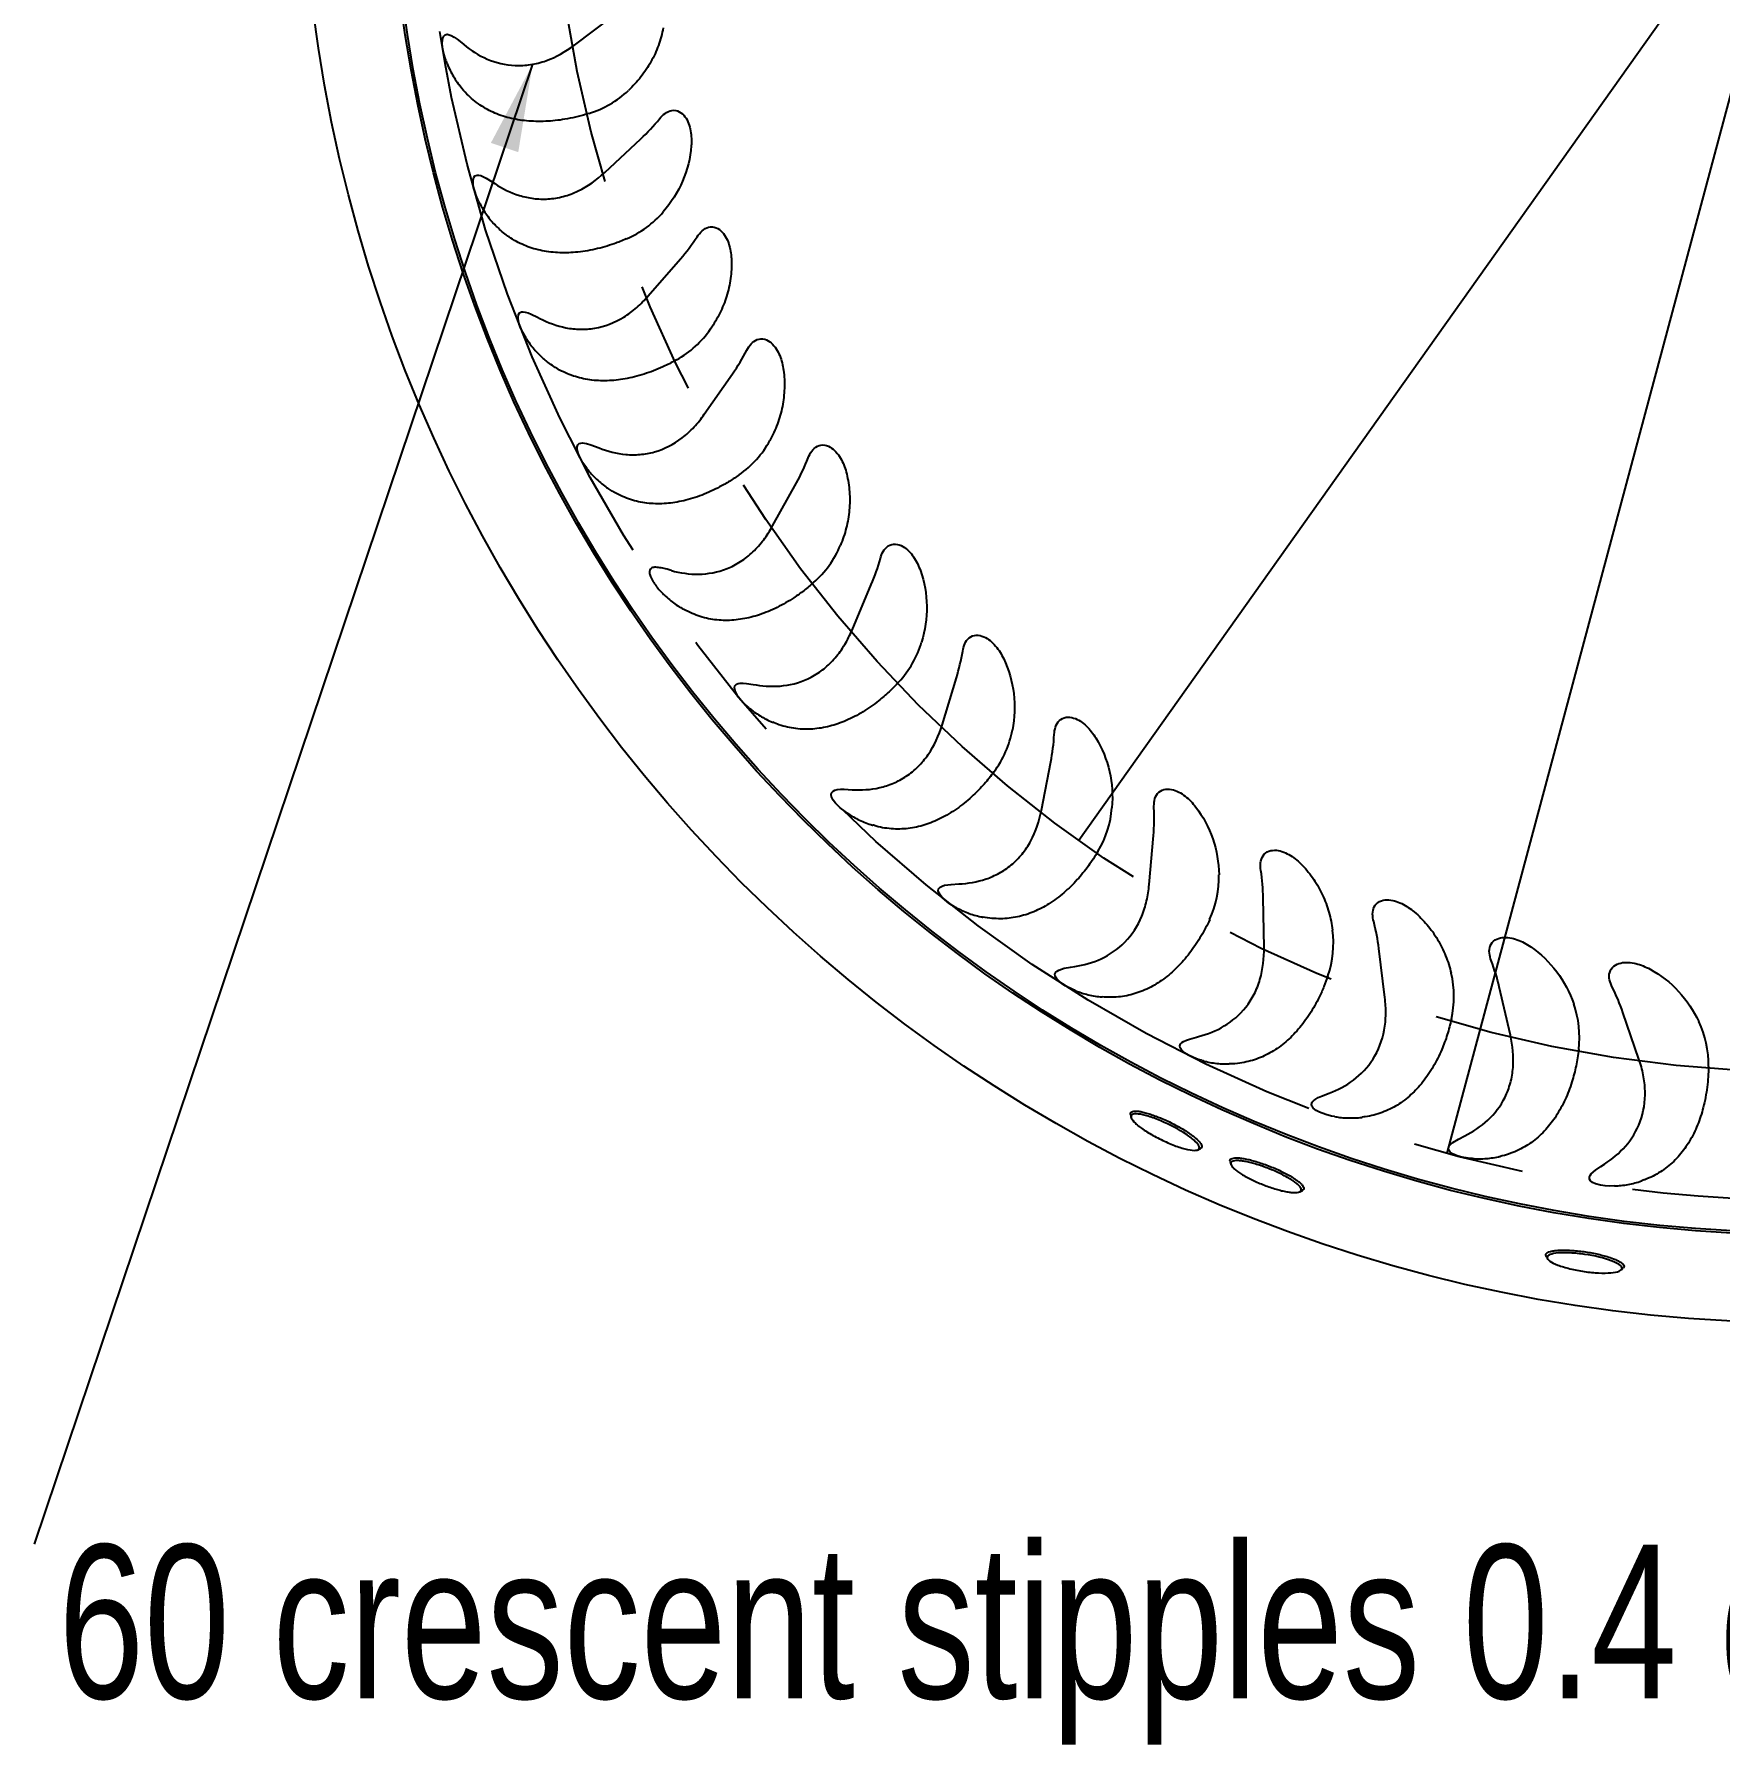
# Model space of a CAD drawing. Header units: millimetres. Extents: x 10 to 459, y 8 to 584.
# Drawn here: x 287.37 to 325.78, y 151.64 to 190.61 of the extents above; entities that cross this region are included whole.
import ezdxf

# ---------------------------------------------------------------- set-up
doc = ezdxf.new("R2010")
doc.units = ezdxf.units.MM
doc.linetypes.add('CENTERX2', pattern=[20.32, 12.7, -2.54, 2.54, -2.54])
for name, color, linetype in [('CENTERLINE', 4, 'CENTERX2'), ('DIMENSIONS', 2, 'Continuous'), ('TEXT', 2, 'Continuous')]:
    doc.layers.add(name, color=color, linetype=linetype)
doc.layers.add('OUTLINE', color=7, linetype='Continuous', lineweight=25)
doc.styles.add('SLDTEXTSTYLE0', font='TXT', dxfattribs={"width": 0.75})
doc.dimstyles.new('SLDDIMSTYLE12', dxfattribs={"dimtxt": 0.18, "dimasz": 2, "dimexe": 0, "dimexo": 0.0625, "dimgap": 0, "dimtad": 0, "dimtih": 1, "dimtoh": 1, "dimdec": 0, "dimrnd": 1e-09, "dimzin": 0, "dimdsep": 46, "dimtxsty": 'Standard', "dimsah": 1, "dimcen": 0.09, "dimadec": 0, "dimazin": 0, "dimtfac": 2, "dimtdec": 0, "dimtofl": 0, "dimtmove": 0, "dimatfit": 3, "dimfxl": 0, "dimfrac": 2, "dimtolj": 1, "dimtzin": 0, "dimarcsym": 0})
doc.dimstyles.new('SLDDIMSTYLE13', dxfattribs={"dimtxt": 3.5, "dimasz": 2, "dimexe": 0, "dimexo": 0.0625, "dimgap": 0.875, "dimtad": 1, "dimrnd": 1e-09, "dimzin": 12, "dimdsep": 46, "dimtxsty": 'SLDTEXTSTYLE0', "dimblk1": 'NONE', "dimsah": 1, "dimcen": 0, "dimadec": 0, "dimazin": 3, "dimtfac": 1, "dimtmove": 0, "dimatfit": 3, "dimldrblk": 'NONE', "dimfxl": 0, "dimfrac": 2, "dimtolj": 1, "dimtzin": 12, "dimarcsym": 0})

# ---------------------------------------------------------------- blocks, each defined once
blk = doc.blocks.new('_D_27')
at = {"layer": 'DIMENSIONS'}
for q in [(343.366, 253.971), (319.558, 165.118)]:
    blk.add_line((335.842, 225.89), q, dxfattribs=at)
blk.add_solid([(335.842, 225.89), (336.843, 227.693), (335.877, 227.951)], dxfattribs=at)
at = {"layer": 'DIMENSIONS', "char_height": 3.5, "attachment_point": 1, "rotation": 75, "style": 'SLDTEXTSTYLE0'}
for s, insert in [('62,92', (335.59, 242.366)), ('%%c', (334.225, 237.273))]:
    blk.add_mtext(s, dxfattribs=dict(at, insert=insert))
blk = doc.blocks.new('_None')
blk = doc.blocks.new('_D_28')
at = {"layer": 'DIMENSIONS'}
for q in [(360.955, 242.313), (311.173, 172.241)]:
    blk.add_line((344.228, 218.768), q, dxfattribs=at)
blk.add_solid([(344.228, 218.768), (345.794, 220.108), (344.978, 220.688)], dxfattribs=at)
at = {"layer": 'DIMENSIONS', "char_height": 3.5, "attachment_point": 1, "rotation": 54.6082, "style": 'SLDTEXTSTYLE0'}
for s, insert in [('57,07', (349.624, 234.145)), ('%%c', (346.569, 229.846))]:
    blk.add_mtext(s, dxfattribs=dict(at, insert=insert))

msp = doc.modelspace()

# ---------------------------------------------------------------- linework, layer by layer
at = {"layer": 'CENTERLINE'}
for radius in [31.458, 28.537]:
    msp.add_circle((327.7, 195.504), radius, dxfattribs=at)
at = {"layer": 'OUTLINE'}
for p, q in [((299.677, 190.358), (300.574, 191.034)), ((297.051, 189.453), (297.06, 189.441)), ((297.051, 189.453), (297.055, 189.447)), ((300.368, 187.456), (301.19, 188.223)), ((297.851, 186.282), (297.861, 186.271)), ((297.851, 186.282), (297.856, 186.277)), ((301.359, 184.644), (302.096, 185.491)), ((298.979, 183.213), (298.99, 183.203)), ((298.979, 183.213), (298.984, 183.208)), ((302.638, 181.95), (303.283, 182.87)), ((300.421, 180.278), (300.433, 180.269)), ((300.421, 180.278), (300.427, 180.274)), ((304.193, 179.404), (304.737, 180.387)), ((306.004, 177.035), (306.443, 178.069)), ((302.162, 177.51), (302.175, 177.502)), ((302.162, 177.51), (302.168, 177.506)), ((308.054, 174.869), (308.382, 175.943)), ((304.183, 174.939), (304.196, 174.933)), ((304.183, 174.939), (304.189, 174.936)), ((310.318, 172.928), (310.533, 174.031)), ((306.461, 172.593), (306.475, 172.589)), ((306.461, 172.593), (306.468, 172.591)), ((312.773, 171.235), (312.871, 172.354)), ((315.392, 169.807), (315.372, 170.931)), ((308.972, 170.498), (308.987, 170.496)), ((308.972, 170.498), (308.979, 170.497)), ((318.145, 168.662), (318.008, 169.777)), ((321.004, 167.81), (320.751, 168.905)), ((311.689, 168.678), (311.704, 168.677)), ((311.689, 168.678), (311.696, 168.677)), ((323.935, 167.262), (323.569, 168.324)), ((314.58, 167.151), (314.596, 167.151)), ((314.58, 167.151), (314.588, 167.151)), ((317.616, 165.935), (317.63, 165.937)), ((317.616, 165.935), (317.623, 165.936)), ((320.762, 165.043), (320.776, 165.046)), ((320.762, 165.043), (320.769, 165.045)), ((323.984, 164.485), (323.998, 164.489)), ((323.984, 164.485), (323.991, 164.487))]:
    msp.add_line(p, q, dxfattribs=at)
at = {"layer": 'OUTLINE', "flags": 128}
for points in [[(296.756, 189.998), (296.727, 190.079), (296.697, 190.189), (296.675, 190.305), (296.667, 190.412), (296.67, 190.463), (296.679, 190.513), (296.701, 190.561), (296.733, 190.592), (296.783, 190.603), (296.826, 190.595), (296.872, 190.577), (296.94, 190.538), (297.008, 190.49), (297.148, 190.378), (297.158, 190.369), (297.158, 190.369)], [(297.504, 186.79), (297.476, 186.844), (297.438, 186.934), (297.406, 187.028), (297.383, 187.115), (297.369, 187.205), (297.368, 187.279), (297.384, 187.341), (297.412, 187.379), (297.459, 187.397), (297.5, 187.396), (297.544, 187.386), (297.607, 187.36), (297.671, 187.326), (297.805, 187.243), (297.862, 187.205), (297.862, 187.205)], [(298.58, 183.682), (298.503, 183.813), (298.445, 183.939), (298.422, 184.004), (298.404, 184.071), (298.394, 184.149), (298.403, 184.218), (298.428, 184.258), (298.473, 184.281), (298.514, 184.284), (298.56, 184.277), (298.627, 184.257), (298.696, 184.229), (298.841, 184.158), (298.893, 184.131), (298.893, 184.131)], [(299.97, 180.708), (299.952, 180.73), (299.872, 180.844), (299.801, 180.971), (299.763, 181.061), (299.741, 181.152), (299.742, 181.21), (299.76, 181.254), (299.79, 181.28), (299.859, 181.295), (299.953, 181.282), (300.056, 181.252), (300.24, 181.182), (300.24, 181.182)], [(303.662, 175.259), (303.568, 175.34), (303.461, 175.452), (303.413, 175.513), (303.371, 175.578), (303.338, 175.649), (303.325, 175.716), (303.336, 175.763), (303.371, 175.798), (303.409, 175.814), (303.454, 175.822), (303.523, 175.824), (303.596, 175.819), (303.753, 175.797), (303.818, 175.786), (303.818, 175.786)], [(305.902, 172.861), (305.846, 172.9), (305.735, 172.988), (305.629, 173.092), (305.575, 173.162), (305.536, 173.236), (305.526, 173.287), (305.535, 173.33), (305.571, 173.368), (305.613, 173.387), (305.662, 173.399), (305.742, 173.406), (305.827, 173.407), (306.01, 173.398), (306.01, 173.398)], [(308.386, 170.708), (308.365, 170.718), (308.217, 170.809), (308.115, 170.888), (308.068, 170.932), (308.025, 170.979), (307.987, 171.038), (307.969, 171.096), (307.976, 171.139), (308.012, 171.18), (308.056, 171.204), (308.109, 171.22), (308.266, 171.242), (308.439, 171.252), (308.439, 171.252)], [(311.09, 168.823), (311.019, 168.851), (310.863, 168.932), (310.791, 168.979), (310.722, 169.033), (310.668, 169.089), (310.634, 169.149), (310.628, 169.197), (310.649, 169.242), (310.678, 169.268), (310.716, 169.29), (310.841, 169.33), (310.984, 169.357), (311.08, 169.371), (311.08, 169.371)], [(313.966, 167.234), (313.894, 167.255), (313.782, 167.296), (313.671, 167.348), (313.581, 167.403), (313.508, 167.47), (313.479, 167.516), (313.472, 167.561), (313.49, 167.607), (313.52, 167.637), (313.558, 167.663), (313.623, 167.694), (313.695, 167.719), (313.854, 167.764), (313.902, 167.777), (313.902, 167.777)], [(316.996, 165.953), (316.932, 165.964), (316.796, 165.999), (316.657, 166.05), (316.578, 166.092), (316.512, 166.144), (316.48, 166.187), (316.471, 166.23), (316.487, 166.279), (316.516, 166.313), (316.555, 166.344), (316.625, 166.384), (316.703, 166.419), (316.874, 166.486), (316.876, 166.487), (316.876, 166.487)], [(320.142, 164.996), (320.039, 165.005), (319.897, 165.03), (319.789, 165.06), (319.689, 165.104), (319.634, 165.142), (319.6, 165.187), (319.592, 165.228), (319.612, 165.283), (319.648, 165.324), (319.696, 165.363), (319.825, 165.441), (319.969, 165.514), (319.969, 165.514)], [(323.374, 164.373), (323.267, 164.371), (323.163, 164.377), (323.056, 164.391), (322.947, 164.419), (322.872, 164.452), (322.827, 164.487), (322.804, 164.528), (322.805, 164.577), (322.821, 164.613), (322.847, 164.648), (322.944, 164.735), (323.063, 164.817), (323.146, 164.87), (323.146, 164.87)]]:
    msp.add_lwpolyline(points, dxfattribs=at)
at = {"layer": 'OUTLINE'}
for radius in [34.25, 32.247, 32.197]:
    msp.add_circle((327.7, 195.504), radius, dxfattribs=at)
for centre, start, end in [((313.438, 166.211), 190.9772, 194.4284), ((313.438, 166.211), 293.6887, 297.1742), ((315.688, 165.218), 195.2919, 198.7106), ((315.688, 165.218), 298.0234, 301.4698), ((322.798, 163.294), 208.2586, 211.7156), ((322.798, 163.294), 311.0463, 314.424)]:
    msp.add_arc(centre, 1.11, start, end, dxfattribs=at)
for centre, major_axis in [((298.718, 191.809), (-1.996, 2.649)), ((299.263, 188.8), (-2.262, 2.426)), ((300.12, 185.864), (-2.503, 2.176)), ((301.278, 183.034), (-2.717, 1.903)), ((302.727, 180.341), (-2.901, 1.608)), ((304.449, 177.813), (-3.053, 1.296)), ((306.425, 175.48), (-3.172, 0.97)), ((308.635, 173.366), (-3.256, 0.633)), ((311.053, 171.494), (-3.304, 0.289)), ((313.654, 169.885), (-3.317, -0.058)), ((316.409, 168.558), (-3.292, -0.404)), ((319.288, 167.525), (-3.232, -0.746)), ((322.258, 166.799), (-3.136, -1.08))]:
    msp.add_ellipse(centre, major_axis=major_axis, ratio=0.829038, start_param=2.853435, end_param=3.235153, dxfattribs=at)
for points, knots in [([(301.701, 190.752), (301.677, 190.616), (301.64, 190.481), (301.546, 190.222), (301.489, 190.097), (301.354, 189.857), (301.276, 189.741), (301.105, 189.523), (301.011, 189.421), (300.911, 189.326)], [0, 0, 0, 0, 0.25, 0.25, 0.5, 0.5, 0.75, 0.75, 1, 1, 1, 1]), ([(297.158, 190.369), (297.318, 190.237), (297.496, 190.123), (297.89, 189.955), (298.101, 189.902), (298.447, 189.888), (298.563, 189.894), (298.796, 189.931), (298.915, 189.961), (299.259, 190.083), (299.479, 190.209), (299.677, 190.358)], [0, 0, 0, 0, 0.25, 0.25, 0.5, 0.5, 0.625, 0.625, 0.75, 0.75, 1, 1, 1, 1]), ([(296.756, 189.998), (296.77, 189.962), (296.801, 189.876), (296.864, 189.745), (296.942, 189.608), (297.007, 189.509), (297.048, 189.457), (297.056, 189.447)], [0, 0, 0, 0, 0.183037, 0.435224, 0.686683, 0.937577, 1, 1, 1, 1]), ([(300.008, 188.799), (299.927, 188.775), (299.765, 188.728), (299.527, 188.677), (299.298, 188.642), (299.077, 188.622), (298.857, 188.616), (298.642, 188.625), (298.438, 188.648), (298.241, 188.685), (298.05, 188.738), (297.867, 188.806), (297.693, 188.89), (297.527, 188.99), (297.371, 189.106), (297.22, 189.249), (297.116, 189.36), (297.066, 189.434), (297.061, 189.442)], [0, 0, 0, 0, 0.07128, 0.143199, 0.207051, 0.270904, 0.336708, 0.402511, 0.4649, 0.52729, 0.591404, 0.655517, 0.719512, 0.783508, 0.849366, 0.915219, 0.991017, 1, 1, 1, 1]), ([(301.619, 188.681), (301.656, 188.726), (301.697, 188.767), (301.791, 188.835), (301.844, 188.861), (301.958, 188.878), (302.017, 188.867), (302.12, 188.813), (302.163, 188.773), (302.268, 188.632), (302.306, 188.519), (302.346, 188.292), (302.349, 188.175), (302.34, 188.06)], [0, 0, 0, 0, 0.125, 0.125, 0.25, 0.25, 0.375, 0.375, 0.5, 0.5, 0.75, 0.75, 1, 1, 1, 1]), ([(302.34, 188.06), (302.32, 187.787), (302.252, 187.514), (302.035, 187.008), (301.883, 186.77), (301.703, 186.56)], [0, 0, 0, 0, 0.5, 0.5, 1, 1, 1, 1]), ([(297.862, 187.205), (298.035, 187.09), (298.224, 186.995), (298.531, 186.901), (298.637, 186.878), (298.855, 186.85), (298.969, 186.846), (299.196, 186.861), (299.31, 186.88), (299.54, 186.941), (299.654, 186.983), (299.982, 187.14), (300.187, 187.288), (300.368, 187.456)], [0, 0, 0, 0, 0.25, 0.25, 0.375, 0.375, 0.5, 0.5, 0.625, 0.625, 0.75, 0.75, 1, 1, 1, 1]), ([(297.503, 186.79), (297.52, 186.757), (297.56, 186.676), (297.635, 186.554), (297.727, 186.425), (297.802, 186.333), (297.848, 186.286), (297.857, 186.277)], [0, 0, 0, 0, 0.177623, 0.431406, 0.684459, 0.936942, 1, 1, 1, 1]), ([(300.861, 185.941), (300.77, 185.904), (300.608, 185.838), (300.371, 185.763), (300.15, 185.706), (299.927, 185.663), (299.708, 185.636), (299.497, 185.625), (299.293, 185.628), (299.093, 185.646), (298.897, 185.681), (298.709, 185.731), (298.528, 185.798), (298.354, 185.882), (298.199, 185.977), (298.063, 186.079), (297.954, 186.174), (297.89, 186.243), (297.862, 186.272)], [0, 0, 0, 0, 0.083086, 0.147846, 0.212604, 0.279405, 0.346202, 0.408554, 0.470905, 0.535003, 0.599099, 0.662665, 0.726223, 0.79158, 0.85693, 0.909061, 0.96119, 1, 1, 1, 1]), ([(302.475, 185.992), (302.507, 186.04), (302.544, 186.086), (302.63, 186.164), (302.68, 186.195), (302.792, 186.223), (302.852, 186.218), (302.959, 186.176), (303.006, 186.14), (303.126, 186.012), (303.175, 185.903), (303.239, 185.681), (303.254, 185.565), (303.258, 185.45)], [0, 0, 0, 0, 0.125, 0.125, 0.25, 0.25, 0.375, 0.375, 0.5, 0.5, 0.75, 0.75, 1, 1, 1, 1]), ([(303.258, 185.45), (303.261, 185.313), (303.254, 185.176), (303.217, 184.903), (303.186, 184.766), (303.104, 184.503), (303.053, 184.375), (302.931, 184.127), (302.859, 184.005), (302.781, 183.891)], [0, 0, 0, 0, 0.25, 0.25, 0.5, 0.5, 0.75, 0.75, 1, 1, 1, 1]), ([(298.893, 184.131), (299.077, 184.036), (299.276, 183.961), (299.59, 183.899), (299.697, 183.887), (299.918, 183.882), (300.031, 183.89), (300.368, 183.948), (300.595, 184.035), (300.905, 184.225), (301.005, 184.3), (301.191, 184.462), (301.278, 184.55), (301.359, 184.644)], [0, 0, 0, 0, 0.25, 0.25, 0.375, 0.375, 0.5, 0.5, 0.75, 0.75, 0.875, 0.875, 1, 1, 1, 1]), ([(298.579, 183.681), (298.599, 183.65), (298.647, 183.574), (298.735, 183.46), (298.84, 183.342), (298.924, 183.258), (298.975, 183.217), (298.985, 183.208)], [0, 0, 0, 0, 0.177556, 0.431351, 0.684396, 0.936907, 1, 1, 1, 1]), ([(303.608, 183.407), (303.634, 183.459), (303.666, 183.508), (303.743, 183.594), (303.79, 183.63), (303.898, 183.67), (303.958, 183.672), (304.069, 183.641), (304.12, 183.611), (304.252, 183.495), (304.312, 183.393), (304.4, 183.179), (304.427, 183.065), (304.442, 182.95)], [0, 0, 0, 0, 0.125, 0.125, 0.25, 0.25, 0.375, 0.375, 0.5, 0.5, 0.75, 0.75, 1, 1, 1, 1]), ([(302.007, 183.188), (301.919, 183.141), (301.764, 183.057), (301.533, 182.958), (301.32, 182.878), (301.102, 182.813), (300.888, 182.763), (300.679, 182.73), (300.476, 182.712), (300.275, 182.71), (300.077, 182.724), (299.885, 182.755), (299.698, 182.803), (299.516, 182.869), (299.353, 182.948), (299.208, 183.035), (299.091, 183.117), (299.02, 183.178), (298.991, 183.204)], [0, 0, 0, 0, 0.084754, 0.149486, 0.214218, 0.280987, 0.347758, 0.410105, 0.472455, 0.53655, 0.600646, 0.664223, 0.727796, 0.793163, 0.858527, 0.910271, 0.962014, 1, 1, 1, 1]), ([(304.442, 182.95), (304.461, 182.814), (304.468, 182.677), (304.459, 182.402), (304.443, 182.263), (304.389, 181.992), (304.351, 181.86), (304.256, 181.6), (304.197, 181.472), (304.131, 181.35)], [0, 0, 0, 0, 0.25, 0.25, 0.5, 0.5, 0.75, 0.75, 1, 1, 1, 1]), ([(300.24, 181.182), (300.432, 181.107), (300.638, 181.053), (300.956, 181.024), (301.064, 181.023), (301.285, 181.042), (301.396, 181.062), (301.724, 181.154), (301.941, 181.264), (302.229, 181.485), (302.321, 181.57), (302.49, 181.751), (302.567, 181.848), (302.638, 181.95)], [0, 0, 0, 0, 0.25, 0.25, 0.375, 0.375, 0.5, 0.5, 0.75, 0.75, 0.875, 0.875, 1, 1, 1, 1]), ([(305.004, 180.955), (305.025, 181.009), (305.051, 181.062), (305.119, 181.155), (305.162, 181.196), (305.266, 181.247), (305.325, 181.255), (305.439, 181.236), (305.492, 181.211), (305.636, 181.11), (305.707, 181.014), (305.816, 180.811), (305.855, 180.701), (305.882, 180.588)], [0, 0, 0, 0, 0.125, 0.125, 0.25, 0.25, 0.375, 0.375, 0.5, 0.5, 0.75, 0.75, 1, 1, 1, 1]), ([(299.97, 180.708), (299.995, 180.677), (300.052, 180.604), (300.153, 180.498), (300.27, 180.392), (300.362, 180.317), (300.417, 180.281), (300.428, 180.274)], [0, 0, 0, 0, 0.187647, 0.438464, 0.688577, 0.938142, 1, 1, 1, 1]), ([(303.435, 180.57), (303.363, 180.52), (303.217, 180.421), (303, 180.297), (302.789, 180.193), (302.585, 180.106), (302.378, 180.034), (302.171, 179.978), (301.97, 179.938), (301.771, 179.914), (301.574, 179.907), (301.378, 179.917), (301.187, 179.944), (301, 179.99), (300.816, 180.054), (300.631, 180.144), (300.504, 180.216), (300.438, 180.266), (300.434, 180.27)], [0, 0, 0, 0, 0.074372, 0.149473, 0.21324, 0.277008, 0.342719, 0.40843, 0.470834, 0.53324, 0.597365, 0.661491, 0.72553, 0.789573, 0.855481, 0.921383, 0.994155, 1, 1, 1, 1]), ([(305.882, 180.588), (305.914, 180.454), (305.936, 180.319), (305.956, 180.045), (305.954, 179.905), (305.929, 179.629), (305.905, 179.493), (305.838, 179.226), (305.793, 179.093), (305.74, 178.964)], [0, 0, 0, 0, 0.25, 0.25, 0.5, 0.5, 0.75, 0.75, 1, 1, 1, 1]), ([(301.887, 178.391), (302.086, 178.335), (302.297, 178.303), (302.723, 178.31), (302.944, 178.349), (303.261, 178.475), (303.366, 178.529), (303.565, 178.658), (303.658, 178.732), (303.834, 178.9), (303.917, 178.993), (304.065, 179.191), (304.132, 179.295), (304.193, 179.404)], [0, 0, 0, 0, 0.25, 0.25, 0.5, 0.5, 0.625, 0.625, 0.75, 0.75, 0.875, 0.875, 1, 1, 1, 1]), ([(306.649, 178.663), (306.665, 178.718), (306.685, 178.773), (306.743, 178.873), (306.781, 178.919), (306.879, 178.98), (306.937, 178.994), (307.052, 178.988), (307.108, 178.968), (307.262, 178.883), (307.342, 178.794), (307.472, 178.604), (307.522, 178.498), (307.561, 178.389)], [0, 0, 0, 0, 0.125, 0.125, 0.25, 0.25, 0.375, 0.375, 0.5, 0.5, 0.75, 0.75, 1, 1, 1, 1]), ([(301.887, 178.391), (301.855, 178.4), (301.776, 178.421), (301.656, 178.451), (301.554, 178.466), (301.485, 178.462), (301.441, 178.451), (301.404, 178.424), (301.386, 178.376), (301.391, 178.31), (301.415, 178.242), (301.449, 178.174), (301.495, 178.097), (301.561, 178.009), (301.624, 177.933), (301.664, 177.895), (301.674, 177.886)], [0, 0, 0, 0, 0.089855, 0.214879, 0.341586, 0.3912, 0.441809, 0.500498, 0.559716, 0.610507, 0.676906, 0.72806, 0.780564, 0.873747, 0.969229, 1, 1, 1, 1]), ([(305.129, 178.115), (305.057, 178.054), (304.912, 177.931), (304.697, 177.779), (304.491, 177.652), (304.298, 177.548), (304.099, 177.457), (303.9, 177.382), (303.703, 177.325), (303.508, 177.283), (303.313, 177.258), (303.118, 177.251), (302.925, 177.261), (302.734, 177.29), (302.545, 177.339), (302.358, 177.408), (302.236, 177.47), (302.175, 177.502)], [0, 0, 0, 0, 0.080157, 0.161228, 0.224845, 0.288461, 0.354005, 0.419551, 0.481985, 0.544424, 0.60858, 0.672738, 0.736855, 0.800974, 0.866978, 0.932979, 1, 1, 1, 1]), ([(307.561, 178.389), (307.654, 178.129), (307.702, 177.857), (307.709, 177.301), (307.668, 177.027), (307.589, 176.759)], [0, 0, 0, 0, 0.5, 0.5, 1, 1, 1, 1]), ([(301.673, 177.886), (301.699, 177.859), (301.762, 177.794), (301.872, 177.701), (301.999, 177.608), (302.099, 177.543), (302.157, 177.513), (302.169, 177.507)], [0, 0, 0, 0, 0.17818, 0.431648, 0.684365, 0.93655, 1, 1, 1, 1]), ([(303.818, 175.786), (304.021, 175.752), (304.234, 175.742), (304.657, 175.793), (304.873, 175.855), (305.175, 176.014), (305.274, 176.079), (305.457, 176.227), (305.543, 176.311), (305.7, 176.496), (305.773, 176.597), (305.9, 176.809), (305.956, 176.92), (306.004, 177.035)], [0, 0, 0, 0, 0.25, 0.25, 0.5, 0.5, 0.625, 0.625, 0.75, 0.75, 0.875, 0.875, 1, 1, 1, 1]), ([(308.525, 176.554), (308.534, 176.612), (308.549, 176.668), (308.596, 176.774), (308.63, 176.823), (308.72, 176.894), (308.777, 176.915), (308.892, 176.92), (308.95, 176.906), (309.111, 176.837), (309.2, 176.758), (309.349, 176.582), (309.41, 176.481), (309.46, 176.378)], [0, 0, 0, 0, 0.125, 0.125, 0.25, 0.25, 0.375, 0.375, 0.5, 0.5, 0.75, 0.75, 1, 1, 1, 1]), ([(309.46, 176.378), (309.58, 176.128), (309.656, 175.864), (309.722, 175.31), (309.71, 175.035), (309.658, 174.76)], [0, 0, 0, 0, 0.5, 0.5, 1, 1, 1, 1]), ([(307.071, 175.851), (306.998, 175.776), (306.851, 175.623), (306.635, 175.439), (306.435, 175.289), (306.253, 175.169), (306.064, 175.062), (305.873, 174.971), (305.684, 174.898), (305.494, 174.84), (305.302, 174.8), (305.109, 174.777), (304.916, 174.772), (304.723, 174.786), (304.53, 174.821), (304.354, 174.869), (304.244, 174.914), (304.197, 174.934)], [0, 0, 0, 0, 0.088914, 0.179086, 0.242487, 0.305889, 0.371194, 0.436498, 0.498996, 0.561493, 0.625707, 0.689919, 0.75415, 0.818382, 0.884524, 0.950658, 1, 1, 1, 1]), ([(303.661, 175.259), (303.689, 175.236), (303.757, 175.179), (303.874, 175.099), (304.011, 175.019), (304.117, 174.965), (304.178, 174.941), (304.19, 174.937)], [0, 0, 0, 0, 0.171983, 0.427501, 0.682263, 0.936488, 1, 1, 1, 1]), ([(310.611, 174.654), (310.614, 174.712), (310.623, 174.77), (310.659, 174.88), (310.687, 174.932), (310.77, 175.012), (310.824, 175.038), (310.938, 175.056), (310.997, 175.048), (311.164, 174.996), (311.261, 174.927), (311.428, 174.767), (311.499, 174.674), (311.559, 174.576)], [0, 0, 0, 0, 0.125, 0.125, 0.25, 0.25, 0.375, 0.375, 0.5, 0.5, 0.75, 0.75, 1, 1, 1, 1]), ([(306.01, 173.398), (306.216, 173.385), (306.427, 173.397), (306.74, 173.469), (306.844, 173.502), (307.047, 173.587), (307.146, 173.64), (307.336, 173.766), (307.427, 173.841), (307.594, 174.007), (307.67, 174.099), (307.877, 174.401), (307.981, 174.631), (308.054, 174.869)], [0, 0, 0, 0, 0.25, 0.25, 0.375, 0.375, 0.5, 0.5, 0.625, 0.625, 0.75, 0.75, 1, 1, 1, 1]), ([(311.559, 174.576), (311.705, 174.339), (311.808, 174.085), (311.931, 173.542), (311.948, 173.266), (311.926, 172.988)], [0, 0, 0, 0, 0.5, 0.5, 1, 1, 1, 1]), ([(309.238, 173.803), (309.165, 173.709), (309.018, 173.521), (308.801, 173.299), (308.604, 173.125), (308.434, 172.992), (308.257, 172.872), (308.076, 172.768), (307.894, 172.68), (307.71, 172.609), (307.522, 172.555), (307.332, 172.518), (307.14, 172.5), (306.946, 172.5), (306.751, 172.523), (306.593, 172.551), (306.502, 172.584), (306.476, 172.593)], [0, 0, 0, 0, 0.1002778, 0.2023765, 0.2655261, 0.3286775, 0.3937015, 0.4587256, 0.5213216, 0.5839181, 0.648232, 0.7125431, 0.776904, 0.8412596, 0.9075687, 0.9738697, 1, 1, 1, 1]), ([(312.884, 172.982), (312.881, 173.04), (312.884, 173.098), (312.908, 173.211), (312.93, 173.266), (313.004, 173.355), (313.055, 173.386), (313.167, 173.415), (313.226, 173.414), (313.399, 173.38), (313.502, 173.321), (313.684, 173.18), (313.765, 173.094), (313.835, 173.003)], [0, 0, 0, 0, 0.125, 0.125, 0.25, 0.25, 0.375, 0.375, 0.5, 0.5, 0.75, 0.75, 1, 1, 1, 1]), ([(313.835, 173.003), (314.005, 172.784), (314.134, 172.541), (314.313, 172.014), (314.359, 171.742), (314.366, 171.462)], [0, 0, 0, 0, 0.5, 0.5, 1, 1, 1, 1]), ([(305.902, 172.861), (305.934, 172.84), (306.011, 172.789), (306.138, 172.72), (306.282, 172.655), (306.393, 172.613), (306.456, 172.595), (306.469, 172.592)], [0, 0, 0, 0, 0.183508, 0.435601, 0.686988, 0.937826, 1, 1, 1, 1]), ([(308.439, 171.252), (308.647, 171.26), (308.854, 171.295), (309.158, 171.399), (309.259, 171.442), (309.451, 171.549), (309.544, 171.611), (309.72, 171.757), (309.803, 171.841), (309.951, 172.023), (310.017, 172.122), (310.192, 172.446), (310.271, 172.684), (310.318, 172.928)], [0, 0, 0, 0, 0.25, 0.25, 0.375, 0.375, 0.5, 0.5, 0.625, 0.625, 0.75, 0.75, 1, 1, 1, 1]), ([(311.608, 171.992), (311.573, 171.935), (311.504, 171.822), (311.389, 171.658), (311.267, 171.499), (311.133, 171.342), (310.988, 171.192), (310.83, 171.047), (310.665, 170.915), (310.494, 170.798), (310.321, 170.698), (310.143, 170.615), (309.961, 170.547), (309.774, 170.498), (309.584, 170.467), (309.39, 170.454), (309.191, 170.465), (309.057, 170.479), (308.988, 170.495), (308.987, 170.496)], [0, 0, 0, 0, 0.056289, 0.112577, 0.170168, 0.227759, 0.29067, 0.353577, 0.418334, 0.483089, 0.545811, 0.608536, 0.672978, 0.737421, 0.801886, 0.866347, 0.932805, 0.999258, 1, 1, 1, 1]), ([(315.319, 171.556), (315.311, 171.614), (315.307, 171.672), (315.319, 171.787), (315.336, 171.844), (315.4, 171.94), (315.448, 171.977), (315.556, 172.017), (315.615, 172.022), (315.789, 172.006), (315.899, 171.958), (316.095, 171.837), (316.184, 171.76), (316.263, 171.677)], [0, 0, 0, 0, 0.125, 0.125, 0.25, 0.25, 0.375, 0.375, 0.5, 0.5, 0.75, 0.75, 1, 1, 1, 1]), ([(316.263, 171.677), (316.358, 171.578), (316.446, 171.468), (316.601, 171.24), (316.668, 171.12), (316.783, 170.87), (316.831, 170.739), (316.907, 170.472), (316.934, 170.337), (316.952, 170.2)], [0, 0, 0, 0, 0.25, 0.25, 0.5, 0.5, 0.75, 0.75, 1, 1, 1, 1]), ([(311.08, 169.371), (311.286, 169.402), (311.487, 169.457), (311.878, 169.638), (312.06, 169.761), (312.382, 170.091), (312.511, 170.289), (312.651, 170.629), (312.688, 170.746), (312.744, 170.987), (312.763, 171.111), (312.773, 171.235)], [0, 0, 0, 0, 0.25, 0.25, 0.5, 0.5, 0.75, 0.75, 0.875, 0.875, 1, 1, 1, 1]), ([(308.386, 170.708), (308.421, 170.69), (308.503, 170.646), (308.638, 170.591), (308.789, 170.541), (308.903, 170.511), (308.968, 170.5), (308.98, 170.498)], [0, 0, 0, 0, 0.187868, 0.438832, 0.689073, 0.938753, 1, 1, 1, 1]), ([(317.89, 170.393), (317.876, 170.45), (317.866, 170.507), (317.866, 170.623), (317.877, 170.681), (317.93, 170.783), (317.974, 170.825), (318.077, 170.877), (318.135, 170.888), (318.311, 170.89), (318.424, 170.854), (318.632, 170.753), (318.729, 170.687), (318.816, 170.612)], [0, 0, 0, 0, 0.125, 0.125, 0.25, 0.25, 0.375, 0.375, 0.5, 0.5, 0.75, 0.75, 1, 1, 1, 1]), ([(314.153, 170.438), (314.123, 170.375), (314.063, 170.249), (313.96, 170.065), (313.849, 169.886), (313.726, 169.712), (313.594, 169.546), (313.451, 169.388), (313.299, 169.243), (313.141, 169.111), (312.977, 168.997), (312.808, 168.898), (312.633, 168.815), (312.451, 168.75), (312.264, 168.703), (312.071, 168.675), (311.885, 168.665), (311.76, 168.674), (311.704, 168.678)], [0, 0, 0, 0, 0.0592821, 0.1185624, 0.179374, 0.2401866, 0.3029928, 0.3658019, 0.4304432, 0.4950829, 0.5578784, 0.6206711, 0.6851885, 0.7497044, 0.8142084, 0.8787064, 0.9452293, 1, 1, 1, 1]), ([(318.816, 170.612), (318.921, 170.524), (319.018, 170.427), (319.195, 170.216), (319.277, 170.102), (319.418, 169.865), (319.478, 169.741), (319.581, 169.484), (319.623, 169.35), (319.656, 169.215)], [0, 0, 0, 0, 0.25, 0.25, 0.5, 0.5, 0.75, 0.75, 1, 1, 1, 1]), ([(320.569, 169.506), (320.549, 169.56), (320.533, 169.616), (320.521, 169.731), (320.525, 169.79), (320.568, 169.898), (320.607, 169.943), (320.704, 170.006), (320.762, 170.023), (320.935, 170.043), (321.052, 170.019), (321.269, 169.941), (321.372, 169.885), (321.467, 169.82)], [0, 0, 0, 0, 0.125, 0.125, 0.25, 0.25, 0.375, 0.375, 0.5, 0.5, 0.75, 0.75, 1, 1, 1, 1]), ([(313.902, 167.777), (314.103, 167.829), (314.3, 167.905), (314.668, 168.126), (314.835, 168.266), (315.049, 168.536), (315.112, 168.634), (315.22, 168.844), (315.265, 168.958), (315.368, 169.309), (315.396, 169.56), (315.392, 169.807)], [0, 0, 0, 0, 0.25, 0.25, 0.5, 0.5, 0.625, 0.625, 0.75, 0.75, 1, 1, 1, 1]), ([(321.467, 169.82), (321.696, 169.664), (321.894, 169.473), (322.227, 169.027), (322.355, 168.782), (322.448, 168.518)], [0, 0, 0, 0, 0.5, 0.5, 1, 1, 1, 1]), ([(316.848, 169.16), (316.818, 169.077), (316.759, 168.913), (316.657, 168.685), (316.548, 168.477), (316.434, 168.288), (316.309, 168.107), (316.175, 167.94), (316.035, 167.789), (315.889, 167.653), (315.734, 167.531), (315.57, 167.423), (315.399, 167.333), (315.221, 167.26), (315.034, 167.203), (314.832, 167.167), (314.685, 167.15), (314.602, 167.152), (314.596, 167.152)], [0, 0, 0, 0, 0.0739085, 0.1485306, 0.2123104, 0.2760921, 0.3418162, 0.4075407, 0.4699417, 0.5323458, 0.5964673, 0.6605936, 0.7246259, 0.7886586, 0.8545588, 0.9204558, 0.9936839, 1, 1, 1, 1]), ([(323.325, 168.903), (323.3, 168.953), (323.278, 169.008), (323.254, 169.121), (323.252, 169.18), (323.283, 169.291), (323.317, 169.341), (323.407, 169.414), (323.462, 169.437), (323.633, 169.476), (323.752, 169.464), (323.976, 169.409), (324.085, 169.364), (324.186, 169.309)], [0, 0, 0, 0, 0.125, 0.125, 0.25, 0.25, 0.375, 0.375, 0.5, 0.5, 0.75, 0.75, 1, 1, 1, 1]), ([(324.186, 169.309), (324.43, 169.177), (324.647, 169.009), (325.026, 168.598), (325.178, 168.368), (325.297, 168.117)], [0, 0, 0, 0, 0.5, 0.5, 1, 1, 1, 1]), ([(311.09, 168.823), (311.124, 168.809), (311.209, 168.775), (311.346, 168.735), (311.501, 168.701), (311.618, 168.683), (311.684, 168.679), (311.697, 168.678)], [0, 0, 0, 0, 0.17854, 0.43206, 0.68487, 0.937126, 1, 1, 1, 1]), ([(316.876, 166.487), (317.071, 166.559), (317.257, 166.655), (317.602, 166.914), (317.753, 167.071), (317.998, 167.458), (318.086, 167.683), (318.152, 168.044), (318.164, 168.166), (318.168, 168.413), (318.16, 168.539), (318.145, 168.662)], [0, 0, 0, 0, 0.25, 0.25, 0.5, 0.5, 0.75, 0.75, 0.875, 0.875, 1, 1, 1, 1]), ([(319.661, 168.169), (319.631, 168.052), (319.572, 167.815), (319.461, 167.519), (319.351, 167.279), (319.248, 167.089), (319.135, 166.908), (319.011, 166.74), (318.88, 166.587), (318.74, 166.448), (318.59, 166.323), (318.43, 166.213), (318.262, 166.12), (318.084, 166.043), (317.895, 165.985), (317.744, 165.949), (317.652, 165.942), (317.63, 165.94)], [0, 0, 0, 0, 0.102577, 0.207107, 0.270211, 0.333314, 0.398285, 0.463261, 0.52588, 0.588498, 0.652835, 0.717172, 0.781555, 0.845939, 0.912276, 0.978615, 1, 1, 1, 1]), ([(319.969, 165.514), (320.156, 165.607), (320.33, 165.722), (320.646, 166.016), (320.781, 166.189), (320.933, 166.496), (320.974, 166.607), (321.036, 166.833), (321.056, 166.951), (321.084, 167.316), (321.06, 167.567), (321.004, 167.81)], [0, 0, 0, 0, 0.25, 0.25, 0.5, 0.5, 0.625, 0.625, 0.75, 0.75, 1, 1, 1, 1]), ([(313.966, 167.234), (314.003, 167.223), (314.092, 167.198), (314.234, 167.172), (314.391, 167.155), (314.51, 167.149), (314.575, 167.152), (314.588, 167.152)], [0, 0, 0, 0, 0.182889, 0.435068, 0.686539, 0.937461, 1, 1, 1, 1]), ([(322.562, 167.479), (322.554, 167.417), (322.538, 167.292), (322.503, 167.107), (322.46, 166.922), (322.405, 166.731), (322.337, 166.536), (322.254, 166.338), (322.159, 166.148), (322.052, 165.969), (321.937, 165.805), (321.811, 165.654), (321.674, 165.515), (321.525, 165.391), (321.366, 165.282), (321.196, 165.189), (321.013, 165.114), (320.873, 165.066), (320.79, 165.051), (320.776, 165.048)], [0, 0, 0, 0, 0.053187, 0.106374, 0.160655, 0.214933, 0.277957, 0.340979, 0.405863, 0.470746, 0.533395, 0.596047, 0.660417, 0.724787, 0.789197, 0.853606, 0.919989, 0.986369, 1, 1, 1, 1]), ([(323.146, 164.87), (323.322, 164.982), (323.483, 165.115), (323.767, 165.439), (323.882, 165.625), (324.041, 166.054), (324.08, 166.292), (324.07, 166.659), (324.056, 166.781), (324.009, 167.023), (323.975, 167.145), (323.935, 167.262)], [0, 0, 0, 0, 0.25, 0.25, 0.5, 0.5, 0.75, 0.75, 0.875, 0.875, 1, 1, 1, 1]), ([(325.52, 167.095), (325.52, 167.094), (325.519, 167.014), (325.512, 166.856), (325.49, 166.621), (325.453, 166.388), (325.403, 166.165), (325.341, 165.955), (325.27, 165.758), (325.185, 165.568), (325.088, 165.39), (324.979, 165.224), (324.86, 165.071), (324.727, 164.93), (324.581, 164.803), (324.425, 164.691), (324.254, 164.594), (324.111, 164.528), (324.021, 164.499), (323.997, 164.492)], [0, 0, 0, 0, 0.001464, 0.067674, 0.133881, 0.202252, 0.270622, 0.333225, 0.395828, 0.460235, 0.524641, 0.58763, 0.650623, 0.715349, 0.780074, 0.844632, 0.909185, 0.975817, 1, 1, 1, 1]), ([(312.35, 166), (312.348, 166.007), (312.343, 166.028), (312.358, 166.052), (312.394, 166.072), (312.454, 166.079), (312.533, 166.074), (312.63, 166.056), (312.741, 166.026), (312.865, 165.986), (312.998, 165.936), (313.135, 165.878), (313.273, 165.813), (313.407, 165.743), (313.535, 165.67), (313.652, 165.597), (313.765, 165.518), (313.825, 165.468), (313.858, 165.44)], [0, 0, 0, 0, 0.030712, 0.094146, 0.157574, 0.220989, 0.284401, 0.347862, 0.411316, 0.474853, 0.538388, 0.602012, 0.665636, 0.729315, 0.79299, 0.856669, 0.920338, 1, 1, 1, 1]), ([(313.617, 165.548), (313.699, 165.493), (313.766, 165.441), (313.868, 165.347), (313.9, 165.305), (313.926, 165.238), (313.918, 165.212), (313.865, 165.183), (313.818, 165.179), (313.693, 165.191), (313.614, 165.208), (313.436, 165.261), (313.338, 165.297), (313.134, 165.383), (313.031, 165.432), (312.834, 165.537), (312.741, 165.592), (312.581, 165.7), (312.512, 165.753), (312.412, 165.848), (312.378, 165.891), (312.353, 165.958), (312.36, 165.983), (312.414, 166.013), (312.46, 166.017), (312.586, 166.004), (312.664, 165.986), (312.842, 165.933), (312.94, 165.896), (313.243, 165.768), (313.454, 165.656), (313.617, 165.548)], [0, 0, 0, 0, 0.0625, 0.0625, 0.125, 0.125, 0.1875, 0.1875, 0.25, 0.25, 0.3125, 0.3125, 0.375, 0.375, 0.4375, 0.4375, 0.5, 0.5, 0.5625, 0.5625, 0.625, 0.625, 0.6875, 0.6875, 0.75, 0.75, 0.8125, 0.8125, 0.875, 0.875, 1, 1, 1, 1]), ([(316.996, 165.953), (317.035, 165.946), (317.125, 165.931), (317.269, 165.92), (317.427, 165.919), (317.546, 165.925), (317.611, 165.935), (317.624, 165.937)], [0, 0, 0, 0, 0.1835, 0.435566, 0.686886, 0.937677, 1, 1, 1, 1]), ([(313.858, 165.44), (313.879, 165.419), (313.923, 165.377), (313.962, 165.323), (313.979, 165.278), (313.975, 165.244), (313.954, 165.23), (313.944, 165.224)], [0, 0, 0, 0, 0.2049678, 0.4099574, 0.6149637, 0.8199711, 1, 1, 1, 1]), ([(314.62, 164.926), (314.617, 164.934), (314.61, 164.956), (314.626, 164.981), (314.662, 165.003), (314.723, 165.013), (314.804, 165.013), (314.903, 165.001), (315.018, 164.98), (315.146, 164.948), (315.282, 164.907), (315.423, 164.859), (315.566, 164.804), (315.705, 164.744), (315.837, 164.681), (315.958, 164.617), (316.076, 164.547), (316.137, 164.502), (316.171, 164.477)], [0, 0, 0, 0, 0.035831, 0.098922, 0.162015, 0.225102, 0.288183, 0.351302, 0.414428, 0.477631, 0.540834, 0.604126, 0.667416, 0.730758, 0.794102, 0.857435, 0.92077, 1, 1, 1, 1]), ([(315.958, 164.547), (315.991, 164.527), (316.057, 164.487), (316.134, 164.429), (316.193, 164.376), (316.231, 164.328), (316.245, 164.288), (316.237, 164.256), (316.206, 164.233), (316.154, 164.22), (316.081, 164.218), (315.99, 164.225), (315.883, 164.243), (315.764, 164.271), (315.634, 164.307), (315.501, 164.351), (315.364, 164.403), (315.23, 164.459), (315.101, 164.519), (314.983, 164.581), (314.876, 164.643), (314.787, 164.703), (314.715, 164.76), (314.664, 164.812), (314.635, 164.857), (314.629, 164.895), (314.646, 164.923), (314.685, 164.942), (314.745, 164.951), (314.825, 164.949), (314.923, 164.937), (315.034, 164.915), (315.158, 164.883), (315.288, 164.844), (315.424, 164.796), (315.56, 164.743), (315.693, 164.685), (315.83, 164.619), (315.912, 164.573), (315.958, 164.547)], [0, 0, 0, 0, 0.026444, 0.053652, 0.080097, 0.107314, 0.133739, 0.16093, 0.18734, 0.214507, 0.240919, 0.268094, 0.294529, 0.321732, 0.348209, 0.375453, 0.401964, 0.429242, 0.455766, 0.483058, 0.509569, 0.536852, 0.56333, 0.590574, 0.617011, 0.644219, 0.670628, 0.697806, 0.724213, 0.751381, 0.777808, 0.804997, 0.831462, 0.858691, 0.885193, 0.912462, 0.938985, 0.966278, 1, 1, 1, 1]), ([(320.142, 164.996), (320.182, 164.993), (320.274, 164.987), (320.419, 164.992), (320.577, 165.008), (320.694, 165.026), (320.757, 165.043), (320.77, 165.046)], [0, 0, 0, 0, 0.1865788, 0.4378842, 0.6884845, 0.9385398, 1, 1, 1, 1]), ([(316.171, 164.477), (316.194, 164.457), (316.24, 164.419), (316.281, 164.369), (316.299, 164.326), (316.296, 164.293), (316.276, 164.279), (316.267, 164.273)], [0, 0, 0, 0, 0.208478, 0.416961, 0.625437, 0.833942, 1, 1, 1, 1]), ([(323.374, 164.373), (323.413, 164.375), (323.505, 164.378), (323.648, 164.398), (323.803, 164.43), (323.918, 164.46), (323.979, 164.484), (323.991, 164.488)], [0, 0, 0, 0, 0.184122, 0.43595, 0.687053, 0.93759, 1, 1, 1, 1]), ([(321.822, 162.769), (321.818, 162.778), (321.807, 162.799), (321.818, 162.828), (321.852, 162.856), (321.911, 162.88), (321.993, 162.897), (322.094, 162.907), (322.213, 162.911), (322.346, 162.908), (322.489, 162.898), (322.638, 162.882), (322.789, 162.86), (322.937, 162.832), (323.079, 162.8), (323.223, 162.761), (323.305, 162.732), (323.351, 162.715)], [0, 0, 0, 0, 0.045478, 0.112346, 0.179177, 0.246006, 0.312851, 0.379704, 0.446625, 0.513547, 0.58056, 0.647575, 0.714665, 0.781755, 0.848869, 0.915983, 1, 1, 1, 1]), ([(323.303, 162.669), (323.383, 162.639), (323.444, 162.609), (323.528, 162.55), (323.549, 162.521), (323.547, 162.47), (323.524, 162.448), (323.437, 162.413), (323.373, 162.4), (323.214, 162.387), (323.119, 162.386), (322.912, 162.396), (322.801, 162.407), (322.576, 162.44), (322.465, 162.462), (322.26, 162.512), (322.166, 162.54), (322.009, 162.6), (321.947, 162.631), (321.863, 162.69), (321.842, 162.719), (321.843, 162.77), (321.866, 162.793), (321.953, 162.827), (322.017, 162.839), (322.177, 162.852), (322.272, 162.852), (322.479, 162.841), (322.591, 162.83), (322.924, 162.781), (323.145, 162.728), (323.303, 162.669)], [0, 0, 0, 0, 0.0625, 0.0625, 0.125, 0.125, 0.1875, 0.1875, 0.25, 0.25, 0.3125, 0.3125, 0.375, 0.375, 0.4375, 0.4375, 0.5, 0.5, 0.5625, 0.5625, 0.625, 0.625, 0.6875, 0.6875, 0.75, 0.75, 0.8125, 0.8125, 0.875, 0.875, 1, 1, 1, 1]), ([(323.351, 162.715), (323.384, 162.702), (323.449, 162.675), (323.521, 162.635), (323.571, 162.595), (323.595, 162.558), (323.597, 162.526), (323.58, 162.51), (323.574, 162.503)], [0, 0, 0, 0, 0.175949, 0.351902, 0.52785, 0.703809, 0.879664, 1, 1, 1, 1])]:
    msp.add_open_spline(points, degree=3, knots=knots, dxfattribs=at)
for points in [[(301.19, 188.223), (301.343, 188.366), (301.486, 188.519), (301.619, 188.681)], [(302.096, 185.491), (302.234, 185.65), (302.359, 185.817), (302.475, 185.992)], [(303.283, 182.87), (303.403, 183.042), (303.51, 183.222), (303.608, 183.407)], [(304.737, 180.387), (304.839, 180.571), (304.927, 180.761), (305.004, 180.955)], [(306.443, 178.069), (306.525, 178.262), (306.593, 178.461), (306.649, 178.663)], [(308.382, 175.943), (308.443, 176.144), (308.49, 176.348), (308.525, 176.554)], [(310.533, 174.031), (310.573, 174.237), (310.598, 174.445), (310.611, 174.654)], [(312.871, 172.354), (312.89, 172.563), (312.893, 172.772), (312.884, 172.982)], [(315.372, 170.931), (315.369, 171.14), (315.35, 171.349), (315.319, 171.556)], [(318.008, 169.777), (317.983, 169.985), (317.942, 170.19), (317.89, 170.393)], [(320.751, 168.905), (320.704, 169.108), (320.642, 169.31), (320.569, 169.506)], [(323.569, 168.324), (323.501, 168.522), (323.419, 168.715), (323.325, 168.903)]]:
    msp.add_open_spline(points, degree=3, dxfattribs=at)

# ---------------------------------------------------------------- texts
at = {"layer": 'TEXT', "insert": (287.922, 156.199), "char_height": 3.5, "attachment_point": 1, "style": 'SLDTEXTSTYLE0'}
msp.add_mtext('60 crescent stipples 0.4 deep', dxfattribs=at)

# ---------------------------------------------------------------- dimensions: what is measured, and where the dimension line sits
at = {"layer": 'DIMENSIONS'}
for p1, p2, picture, middle in [((319.558, 165.118), (335.842, 225.89), '_D_27', (340.787, 244.345)), ((311.173, 172.241), (344.228, 218.768), '_D_28', (355.187, 234.193))]:
    dim = msp.add_diameter_dim_2p(p1=p1, p2=p2, dimstyle='SLDDIMSTYLE13', dxfattribs=at)
    dim.commit()
    dim.dimension.update_dxf_attribs({"geometry": picture, "text_midpoint": middle, "dimtype": 163})

# ---------------------------------------------------------------- leaders
at = {"layer": 'TEXT'}
msp.add_leader([(298.726, 189.92), (287.37, 156.213)], dimstyle='SLDDIMSTYLE12', dxfattribs=at)

doc.saveas('drawing.dxf')
